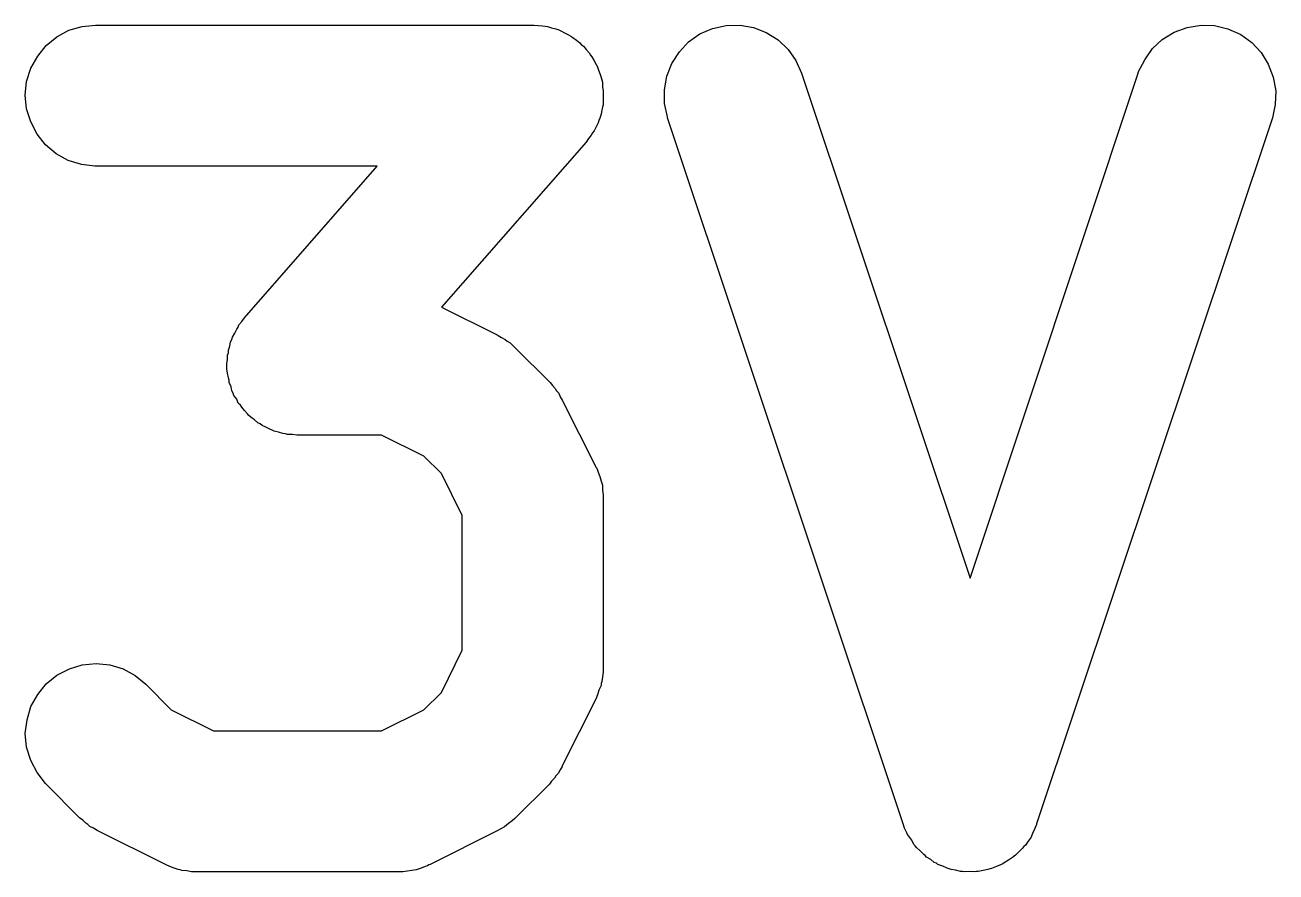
# Model space of a CAD drawing. Extents: x 85.9 to 143, y -98.7 to -64.8.
# Drawn here: x 102.706 to 104.478, y -66.008 to -64.808 of the extents above; entities that cross this region are included whole.
import ezdxf

# ---------------------------------------------------------------- set-up
doc = ezdxf.new("R2010")
doc.units = 0
doc.layers.add('BLACK', color=7, linetype='CONTINUOUS')

msp = doc.modelspace()

# ---------------------------------------------------------------- linework, layer by layer
at = {"layer": 'BLACK', "linetype": 'CONTINUOUS'}
for p, q in [((102.751, -64.8249), (102.768, -64.8157)), ((102.768, -64.8157), (102.787, -64.8101)), ((102.787, -64.8101), (102.806, -64.8082)), ((102.806, -64.8082), (103.425, -64.8082)), ((103.425, -64.8082), (103.427, -64.8082)), ((103.427, -64.8082), (103.433, -64.8089)), ((103.433, -64.8089), (103.439, -64.8092)), ((103.439, -64.8092), (103.443, -64.81)), ((103.443, -64.81), (103.446, -64.8104)), ((103.446, -64.8104), (103.452, -64.8123)), ((103.452, -64.8123), (103.458, -64.8137)), ((103.458, -64.8137), (103.462, -64.8152)), ((103.462, -64.8152), (103.465, -64.8163)), ((103.465, -64.8163), (103.47, -64.8193)), ((103.47, -64.8193), (103.476, -64.8219)), ((103.662, -64.8209), (103.68, -64.8131)), ((103.68, -64.8131), (103.699, -64.8089)), ((103.699, -64.8089), (103.719, -64.8085)), ((103.719, -64.8085), (103.738, -64.8118)), ((103.738, -64.8118), (103.756, -64.8189)), ((103.756, -64.8189), (103.773, -64.8293)), ((104.317, -64.8285), (104.334, -64.8183)), ((104.334, -64.8183), (104.352, -64.8115)), ((104.352, -64.8115), (104.372, -64.8084)), ((104.372, -64.8084), (104.391, -64.8091)), ((104.391, -64.8091), (104.41, -64.8135)), ((104.41, -64.8135), (104.428, -64.8216)), ((102.724, -64.8523), (102.736, -64.8372)), ((102.736, -64.8372), (102.751, -64.8249)), ((103.476, -64.8219), (103.479, -64.824)), ((103.479, -64.824), (103.482, -64.8257)), ((103.482, -64.8257), (103.487, -64.8297)), ((103.487, -64.8297), (103.492, -64.8334)), ((103.492, -64.8334), (103.494, -64.836)), ((103.494, -64.836), (103.497, -64.8382)), ((103.633, -64.8461), (103.646, -64.8321)), ((103.646, -64.8321), (103.662, -64.8209)), ((103.773, -64.8293), (103.787, -64.8428)), ((104.303, -64.8417), (104.317, -64.8285)), ((104.428, -64.8216), (104.444, -64.833)), ((104.444, -64.833), (104.457, -64.8472)), ((102.714, -64.8694), (102.724, -64.8523)), ((103.497, -64.8382), (103.501, -64.8431)), ((103.501, -64.8431), (103.505, -64.8477)), ((103.505, -64.8477), (103.507, -64.8507)), ((103.507, -64.8507), (103.509, -64.8534)), ((103.509, -64.8534), (103.512, -64.859)), ((103.622, -64.8625), (103.633, -64.8461)), ((103.787, -64.8428), (103.798, -64.8587)), ((104.292, -64.8575), (104.303, -64.8417)), ((104.457, -64.8472), (104.467, -64.8638)), ((102.708, -64.8881), (102.714, -64.8694)), ((103.512, -64.859), (103.515, -64.8643)), ((103.515, -64.8643), (103.517, -64.8676)), ((103.517, -64.8676), (103.518, -64.8707)), ((103.518, -64.8707), (103.52, -64.8767)), ((103.615, -64.8807), (103.622, -64.8625)), ((103.798, -64.8587), (103.806, -64.8766)), ((104.283, -64.8752), (104.292, -64.8575)), ((104.467, -64.8638), (104.474, -64.882)), ((102.706, -64.9075), (102.708, -64.8881)), ((103.52, -64.8767), (103.522, -64.8826)), ((103.522, -64.8826), (103.523, -64.8861)), ((103.523, -64.8861), (103.524, -64.8894)), ((103.524, -64.8894), (103.524, -64.8957)), ((103.612, -64.8999), (103.615, -64.8807)), ((103.806, -64.8766), (104.045, -65.592)), ((104.045, -65.592), (104.283, -64.8766)), ((104.283, -64.8766), (104.283, -64.8752)), ((104.474, -64.882), (104.478, -64.9013)), ((102.708, -64.9269), (102.706, -64.9075)), ((103.524, -64.8957), (103.525, -64.9019)), ((103.525, -64.9019), (103.525, -64.9054)), ((103.525, -64.9054), (103.525, -64.9089)), ((103.612, -64.9194), (103.612, -64.8999)), ((104.478, -64.9013), (104.477, -64.9208)), ((103.524, -64.9248), (103.523, -64.9283)), ((103.525, -64.9214), (103.524, -64.9248)), ((103.525, -64.9089), (103.525, -64.9151)), ((103.525, -64.9151), (103.525, -64.9214)), ((103.616, -64.9385), (103.612, -64.9194)), ((104.477, -64.9208), (104.473, -64.9398)), ((102.714, -64.9456), (102.708, -64.9269)), ((103.519, -64.9436), (103.518, -64.9469)), ((103.52, -64.9404), (103.519, -64.9436)), ((103.522, -64.9343), (103.52, -64.9404)), ((103.523, -64.9283), (103.522, -64.9343)), ((103.616, -64.9398), (103.616, -64.9385)), ((103.95, -65.9398), (103.616, -64.9398)), ((104.473, -64.9398), (104.139, -65.9398)), ((102.723, -64.9629), (102.714, -64.9456)), ((103.51, -64.961), (103.508, -64.9641)), ((103.512, -64.9582), (103.51, -64.961)), ((103.515, -64.9524), (103.512, -64.9582)), ((103.518, -64.9469), (103.515, -64.9524)), ((102.735, -64.9781), (102.723, -64.9629)), ((102.75, -64.9907), (102.735, -64.9781)), ((103.501, -64.974), (103.296, -65.2079)), ((103.504, -64.9689), (103.501, -64.974)), ((103.508, -64.9641), (103.504, -64.9689)), ((102.767, -65.0001), (102.75, -64.9907)), ((102.786, -65.006), (102.767, -65.0001)), ((102.805, -65.0082), (102.786, -65.006)), ((102.806, -65.0082), (102.805, -65.0082)), ((103.205, -65.0082), (102.806, -65.0082)), ((103.017, -65.2233), (103.205, -65.0082)), ((103.296, -65.2079), (103.375, -65.2473)), ((103.013, -65.2284), (103.017, -65.2233)), ((103, -65.2504), (103.003, -65.2449)), ((103.003, -65.2449), (103.006, -65.2392)), ((103.006, -65.2392), (103.008, -65.2363)), ((103.008, -65.2363), (103.009, -65.2332)), ((103.009, -65.2332), (103.013, -65.2284)), ((102.996, -65.263), (102.997, -65.2569)), ((102.997, -65.2569), (102.999, -65.2537)), ((102.999, -65.2537), (103, -65.2504)), ((103.375, -65.2473), (103.376, -65.2479)), ((103.376, -65.2479), (103.381, -65.251)), ((103.381, -65.251), (103.386, -65.2537)), ((103.386, -65.2537), (103.389, -65.2563)), ((103.389, -65.2563), (103.393, -65.2586)), ((103.393, -65.2586), (103.397, -65.2625)), ((103.397, -65.2625), (103.401, -65.266)), ((102.993, -65.2759), (102.994, -65.2725)), ((102.993, -65.2822), (102.993, -65.2759)), ((102.994, -65.269), (102.996, -65.263)), ((102.994, -65.2725), (102.994, -65.269)), ((103.401, -65.266), (103.449, -65.3137)), ((102.992, -65.2884), (102.993, -65.2822)), ((102.992, -65.2919), (102.992, -65.2884)), ((102.992, -65.2954), (102.992, -65.2919)), ((102.993, -65.3016), (102.992, -65.2954)), ((102.994, -65.3079), (102.993, -65.3016)), ((102.995, -65.3112), (102.994, -65.3079)), ((102.995, -65.3147), (102.995, -65.3112)), ((102.998, -65.3206), (102.995, -65.3147)), ((103.449, -65.3137), (103.45, -65.3147)), ((103.45, -65.3147), (103.453, -65.319)), ((102.999, -65.3266), (102.998, -65.3206)), ((103.001, -65.3297), (102.999, -65.3266)), ((103.002, -65.333), (103.001, -65.3297)), ((103.006, -65.3383), (103.002, -65.333)), ((103.453, -65.319), (103.457, -65.3231)), ((103.457, -65.3231), (103.459, -65.3267)), ((103.459, -65.3267), (103.462, -65.3299)), ((103.462, -65.3299), (103.464, -65.3349)), ((103.008, -65.3439), (103.006, -65.3383)), ((103.011, -65.3466), (103.008, -65.3439)), ((103.013, -65.3496), (103.011, -65.3466)), ((103.017, -65.3542), (103.013, -65.3496)), ((103.464, -65.3349), (103.467, -65.3396)), ((103.467, -65.3396), (103.515, -65.4349)), ((103.021, -65.3591), (103.017, -65.3542)), ((103.023, -65.3614), (103.021, -65.3591)), ((103.026, -65.3639), (103.023, -65.3614)), ((103.031, -65.3676), (103.026, -65.3639)), ((103.036, -65.3716), (103.031, -65.3676)), ((103.039, -65.3733), (103.036, -65.3716)), ((103.042, -65.3754), (103.039, -65.3733)), ((103.047, -65.378), (103.042, -65.3754)), ((103.053, -65.381), (103.047, -65.378)), ((103.056, -65.3821), (103.053, -65.381)), ((103.059, -65.3836), (103.056, -65.3821)), ((103.065, -65.3851), (103.059, -65.3836)), ((103.071, -65.3869), (103.065, -65.3851)), ((103.075, -65.3873), (103.071, -65.3869)), ((103.078, -65.3882), (103.075, -65.3873)), ((103.085, -65.3884), (103.078, -65.3882)), ((103.091, -65.3891), (103.085, -65.3884)), ((103.092, -65.3891), (103.091, -65.3891)), ((103.211, -65.3891), (103.092, -65.3891)), ((103.271, -65.4189), (103.211, -65.3891)), ((103.296, -65.4436), (103.271, -65.4189)), ((103.515, -65.4349), (103.516, -65.4361)), ((103.516, -65.4361), (103.517, -65.4389)), ((103.517, -65.4389), (103.518, -65.4415)), ((103.325, -65.5032), (103.296, -65.4436)), ((103.518, -65.4415), (103.52, -65.4481)), ((103.52, -65.4481), (103.522, -65.4545)), ((103.522, -65.4545), (103.523, -65.4574)), ((103.523, -65.4574), (103.524, -65.4602)), ((103.524, -65.4602), (103.524, -65.467)), ((103.524, -65.467), (103.525, -65.4737)), ((103.525, -65.4737), (103.525, -65.4767)), ((103.525, -65.4767), (103.525, -65.4796)), ((103.525, -65.4796), (103.525, -65.7177)), ((103.325, -65.6941), (103.325, -65.5032)), ((103.296, -65.7537), (103.325, -65.6941)), ((102.751, -65.7295), (102.769, -65.7204)), ((102.769, -65.7204), (102.787, -65.7148)), ((102.787, -65.7148), (102.807, -65.7129)), ((102.807, -65.7129), (102.826, -65.7149)), ((102.826, -65.7149), (102.845, -65.7206)), ((102.845, -65.7206), (102.862, -65.7298)), ((103.525, -65.7177), (103.525, -65.7191)), ((103.525, -65.7191), (103.525, -65.722)), ((103.525, -65.722), (103.525, -65.725)), ((102.736, -65.7417), (102.751, -65.7295)), ((102.862, -65.7298), (102.877, -65.7422)), ((103.523, -65.7385), (103.522, -65.7413)), ((103.524, -65.7317), (103.523, -65.7385)), ((103.525, -65.725), (103.524, -65.7317)), ((102.714, -65.7739), (102.724, -65.7567)), ((102.724, -65.7567), (102.736, -65.7417)), ((102.877, -65.7422), (102.913, -65.7784)), ((103.271, -65.7784), (103.296, -65.7537)), ((103.517, -65.7571), (103.516, -65.7597)), ((103.519, -65.7506), (103.517, -65.7571)), ((103.522, -65.7442), (103.519, -65.7506)), ((103.522, -65.7413), (103.522, -65.7442)), ((102.709, -65.7925), (102.714, -65.7739)), ((103.515, -65.7624), (103.467, -65.8577)), ((103.516, -65.7597), (103.515, -65.7624)), ((102.706, -65.8119), (102.709, -65.7925)), ((102.913, -65.7784), (102.973, -65.8082)), ((103.211, -65.8082), (103.271, -65.7784)), ((102.708, -65.8313), (102.706, -65.8119)), ((102.973, -65.8082), (103.211, -65.8082)), ((102.714, -65.8501), (102.708, -65.8313)), ((102.723, -65.8674), (102.714, -65.8501)), ((103.464, -65.8636), (103.461, -65.8686)), ((103.467, -65.8589), (103.464, -65.8636)), ((103.467, -65.8577), (103.467, -65.8589)), ((102.735, -65.8827), (102.723, -65.8674)), ((102.736, -65.8837), (102.735, -65.8827)), ((103.452, -65.8793), (103.449, -65.8837)), ((103.456, -65.8753), (103.452, -65.8793)), ((103.458, -65.8718), (103.456, -65.8753)), ((103.461, -65.8686), (103.458, -65.8718)), ((102.783, -65.9313), (102.736, -65.8837)), ((103.449, -65.8837), (103.401, -65.9313)), ((102.788, -65.9348), (102.783, -65.9313)), ((102.792, -65.9388), (102.788, -65.9348)), ((103.396, -65.9358), (103.391, -65.9396)), ((103.4, -65.9323), (103.396, -65.9358)), ((103.401, -65.9313), (103.4, -65.9323)), ((102.795, -65.941), (102.792, -65.9388)), ((102.798, -65.9437), (102.795, -65.941)), ((102.803, -65.9463), (102.798, -65.9437)), ((102.808, -65.9494), (102.803, -65.9463)), ((102.809, -65.95), (102.808, -65.9494)), ((102.905, -65.9976), (102.809, -65.95)), ((103.375, -65.95), (103.28, -65.9976)), ((103.38, -65.947), (103.375, -65.95)), ((103.385, -65.9444), (103.38, -65.947)), ((103.388, -65.9418), (103.385, -65.9444)), ((103.391, -65.9396), (103.388, -65.9418)), ((103.952, -65.9461), (103.95, -65.9398)), ((103.955, -65.9526), (103.952, -65.9461)), ((103.956, -65.955), (103.955, -65.9526)), ((104.133, -65.9538), (104.132, -65.9562)), ((104.136, -65.9474), (104.133, -65.9538)), ((104.139, -65.9411), (104.136, -65.9474)), ((104.139, -65.9398), (104.139, -65.9411)), ((103.958, -65.9576), (103.956, -65.955)), ((103.962, -65.9633), (103.958, -65.9576)), ((103.965, -65.9691), (103.962, -65.9633)), ((103.967, -65.9712), (103.965, -65.9691)), ((103.969, -65.9736), (103.967, -65.9712)), ((104.123, -65.9702), (104.121, -65.9723)), ((104.127, -65.9644), (104.123, -65.9702)), ((104.131, -65.9588), (104.127, -65.9644)), ((104.132, -65.9562), (104.131, -65.9588)), ((103.974, -65.9783), (103.969, -65.9736)), ((103.979, -65.9834), (103.974, -65.9783)), ((103.981, -65.985), (103.979, -65.9834)), ((103.983, -65.987), (103.981, -65.985)), ((103.989, -65.9907), (103.983, -65.987)), ((104.105, -65.9879), (104.099, -65.9915)), ((104.107, -65.9859), (104.105, -65.9879)), ((104.109, -65.9843), (104.107, -65.9859)), ((104.114, -65.9793), (104.109, -65.9843)), ((104.119, -65.9746), (104.114, -65.9793)), ((104.121, -65.9723), (104.119, -65.9746)), ((102.907, -65.9987), (102.905, -65.9976)), ((102.91, -66.0001), (102.907, -65.9987)), ((102.916, -66.0022), (102.91, -66.0001)), ((102.923, -66.0046), (102.916, -66.0022)), ((102.926, -66.0051), (102.923, -66.0046)), ((102.928, -66.006), (102.926, -66.0051)), ((102.935, -66.0068), (102.928, -66.006)), ((102.942, -66.0079), (102.935, -66.0068)), ((103.248, -66.0069), (103.241, -66.008)), ((103.254, -66.0063), (103.248, -66.0069)), ((103.257, -66.0054), (103.254, -66.0063)), ((103.26, -66.005), (103.257, -66.0054)), ((103.267, -66.0026), (103.26, -66.005)), ((103.273, -66.0006), (103.267, -66.0026)), ((103.276, -65.9993), (103.273, -66.0006)), ((103.278, -65.9982), (103.276, -65.9993)), ((103.28, -65.9976), (103.278, -65.9982)), ((103.994, -65.9948), (103.989, -65.9907)), ((103.997, -65.9959), (103.994, -65.9948)), ((103.999, -65.9975), (103.997, -65.9959)), ((104.006, -66), (103.999, -65.9975)), ((104.012, -66.0028), (104.006, -66)), ((104.015, -66.0035), (104.012, -66.0028)), ((104.018, -66.0045), (104.015, -66.0035)), ((104.024, -66.0057), (104.018, -66.0045)), ((104.031, -66.0073), (104.024, -66.0057)), ((104.063, -66.006), (104.056, -66.0075)), ((104.07, -66.0049), (104.063, -66.006)), ((104.073, -66.0039), (104.07, -66.0049)), ((104.075, -66.0033), (104.073, -66.0039)), ((104.082, -66.0005), (104.075, -66.0033)), ((104.088, -65.9981), (104.082, -66.0005)), ((104.091, -65.9966), (104.088, -65.9981)), ((104.093, -65.9954), (104.091, -65.9966)), ((104.099, -65.9915), (104.093, -65.9954)), ((102.945, -66.0078), (102.942, -66.0079)), ((102.948, -66.0082), (102.945, -66.0078)), ((102.949, -66.0082), (102.948, -66.0082)), ((103.235, -66.0082), (102.949, -66.0082)), ((103.238, -66.0079), (103.235, -66.0082)), ((103.241, -66.008), (103.238, -66.0079)), ((104.034, -66.0074), (104.031, -66.0073)), ((104.037, -66.0079), (104.034, -66.0074)), ((104.044, -66.0077), (104.037, -66.0079)), ((104.051, -66.008), (104.044, -66.0077)), ((104.054, -66.0075), (104.051, -66.008)), ((104.056, -66.0075), (104.054, -66.0075))]:
    msp.add_line(p, q, dxfattribs=at)

doc.saveas('drawing.dxf')
